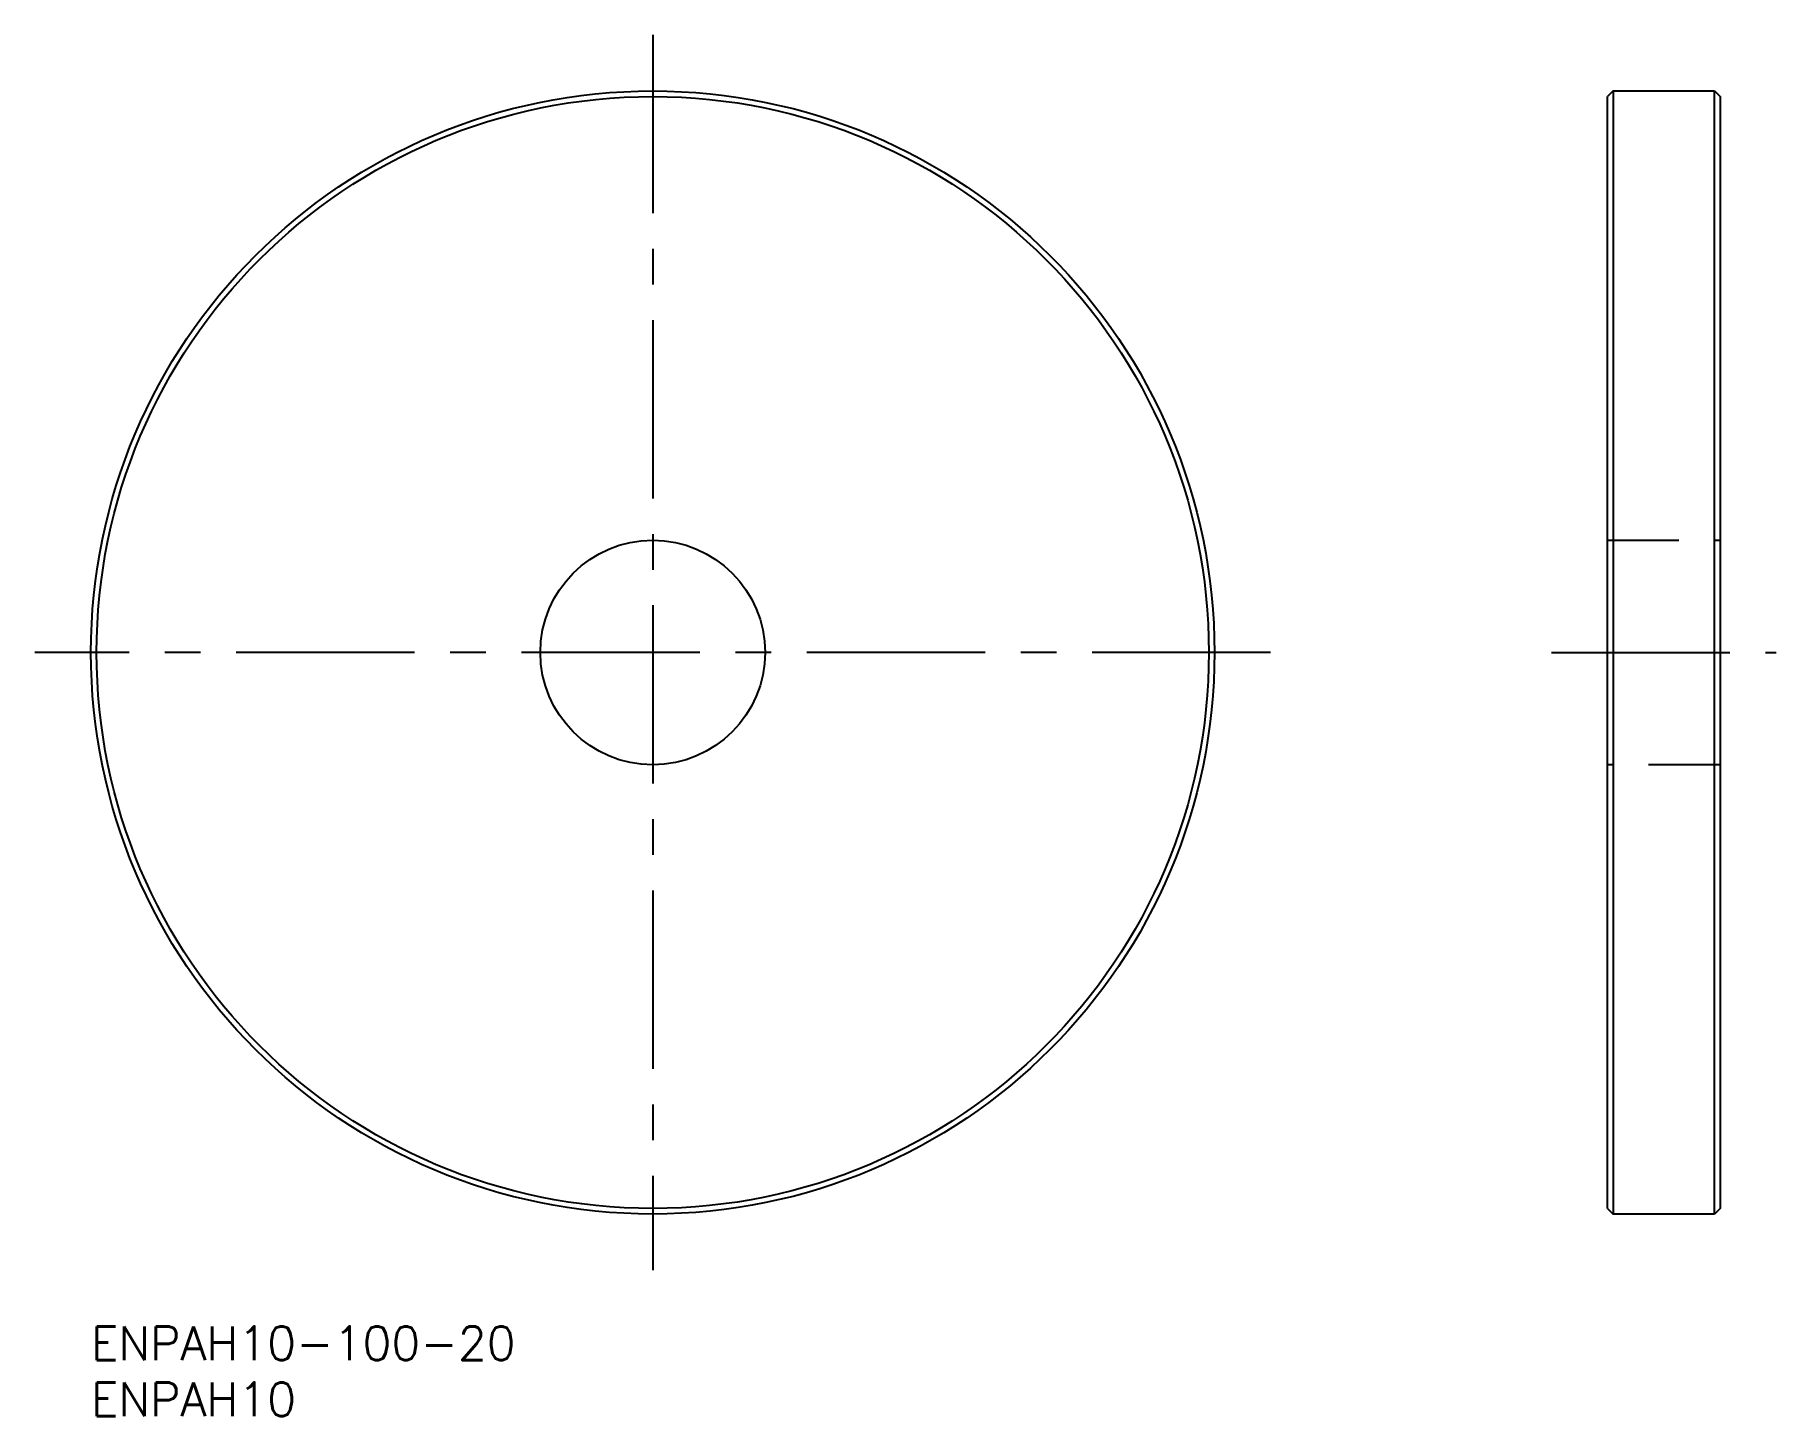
# Model space of a CAD drawing. Extents: x -5 to 150, y -8 to 115.
import ezdxf

# ---------------------------------------------------------------- set-up
doc = ezdxf.new("R2010")
doc.units = 0
doc.header["$LTSCALE"] = 0.5
doc.linetypes.add('CENTER', pattern=[50.8, 31.75, -6.35, 6.35, -6.35])
doc.linetypes.add('DASHED', pattern=[19.05, 12.7, -6.35])
for name, color, linetype in [('MSM_CENTER', 1, 'CENTER'), ('MSM_CONTINUOUS', 7, 'CONTINUOUS'), ('MSM_DASHED', 4, 'DASHED'), ('MSM_PART_NUMBER', 7, 'CONTINUOUS')]:
    doc.layers.add(name, color=color, linetype=linetype)
doc.styles.get("Standard").update_dxf_attribs({"font": 'txt.shx', "height": 3, "bigfont": 'bigfont.shx'})

# ---------------------------------------------------------------- blocks, each defined once
blk = doc.blocks.new('*U7')
at = {"layer": 'MSM_PART_NUMBER'}
blk.add_text('ENPAH10-100-20', height=3, dxfattribs=at).set_placement((0, -3))
blk = doc.blocks.new('*U8')
at = {"layer": 'MSM_PART_NUMBER'}
blk.add_text('ENPAH10', height=3, dxfattribs=at).set_placement((0, -8))

msp = doc.modelspace()

# ---------------------------------------------------------------- linework, layer by layer
at = {"layer": 'MSM_CENTER'}
for p, q in [((50, 115), (50, 5)), ((105, 60), (-5, 60)), ((130, 60), (150, 60))]:
    msp.add_line(p, q, dxfattribs=at)
at = {"layer": 'MSM_CONTINUOUS'}
for p, q in [((135.5, 110), (135, 109.5)), ((135, 10.5), (135, 109.5)), ((135.5, 110), (144.5, 110)), ((135.5, 110), (135.5, 10)), ((144.5, 110), (145, 109.5)), ((144.5, 10), (144.5, 110)), ((145, 109.5), (145, 10.5)), ((135, 10.5), (135.5, 10)), ((144.5, 10), (135.5, 10)), ((145, 10.5), (144.5, 10))]:
    msp.add_line(p, q, dxfattribs=at)
for radius in [50, 49.5, 10]:
    msp.add_circle((50, 60), radius, dxfattribs=at)
at = {"layer": 'MSM_DASHED'}
for p, q in [((135, 70), (145, 70)), ((145, 50), (135, 50))]:
    msp.add_line(p, q, dxfattribs=at)

# ---------------------------------------------------------------- block references
at = {"layer": 'MSM_CONTINUOUS'}
for name in ['*U7', '*U8']:
    msp.add_blockref(name, (0, 0), dxfattribs=at)

doc.saveas('drawing.dxf')
